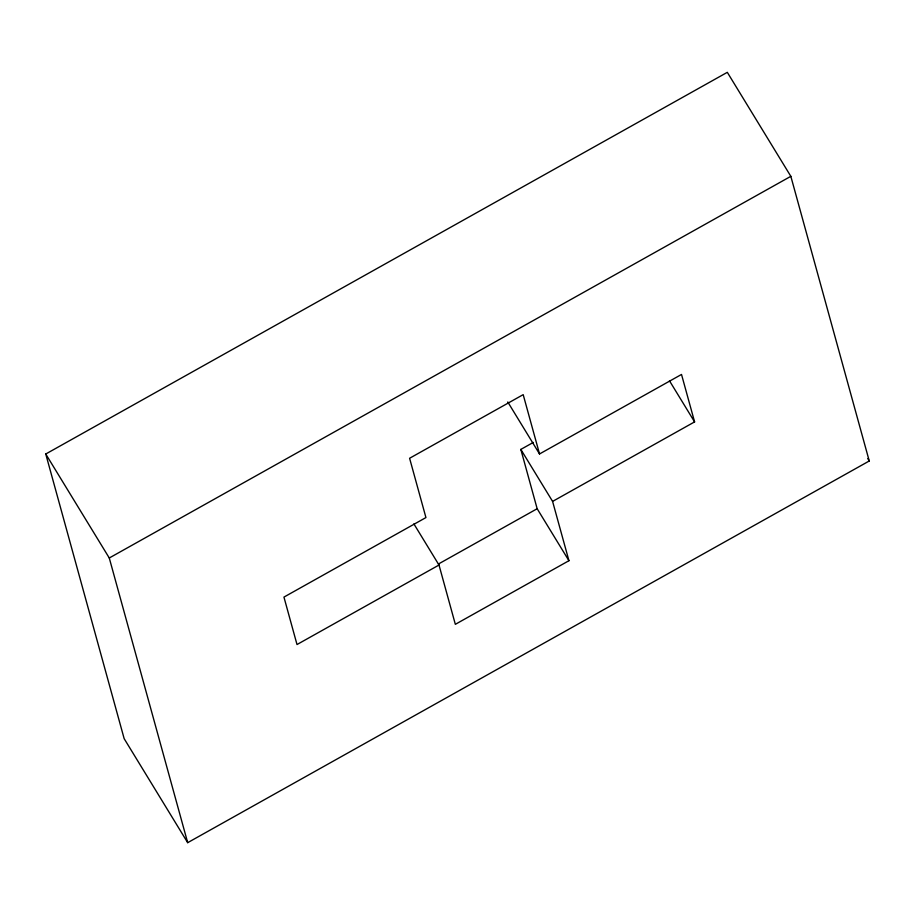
<?xml version="1.0" encoding="UTF-8"?>
<svg xmlns="http://www.w3.org/2000/svg" width="915" height="915" viewBox="0 0 915 915"><rect width="100%" height="100%" fill="white"/><g stroke="black" fill="none" stroke-linecap="round" stroke-linejoin="round"><path stroke-width="1.37" d="M45.75 454.012L727.311 72.331L790.835 176.321L869.25 460.988L187.689 842.669L124.166 738.68L45.75 454.012L109.274 557.99L187.689 842.669M109.274 557.99L790.835 176.321M413.889 523.906L439.006 565.024L455.338 624.327L568.936 560.712L537.162 508.729L520.829 449.414L533.285 442.437M507.768 401.971L539.53 453.966L681.515 374.452L694.588 421.895L552.591 501.409L568.936 560.712M438.388 564.04L537.162 508.729M439.006 565.024L297.009 644.537L283.947 597.095L425.933 517.57L409.6 458.266L523.186 394.651L539.53 453.966M867.775 458.575L869.25 460.988M669.471 380.777L694.588 421.895M520.829 449.414L552.591 501.409"/></g></svg>
